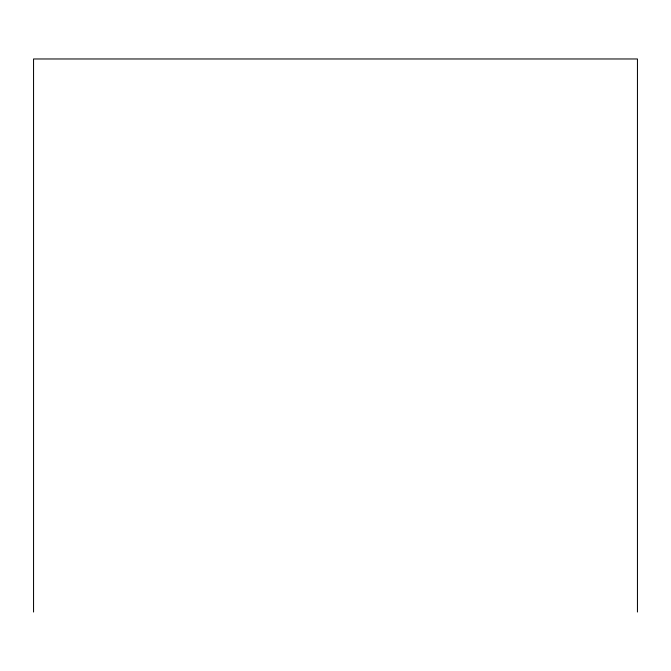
<?xml version="1.0" encoding="UTF-8"?>
<svg xmlns="http://www.w3.org/2000/svg" width="671" height="671" viewBox="0 0 671 671"><rect width="100%" height="100%" fill="white"/><g stroke="black" fill="none" stroke-linecap="round" stroke-linejoin="round"><path stroke-width="1.01" d="M637.45 612.027L637.45 58.973L33.55 58.973L33.55 612.027"/></g></svg>
